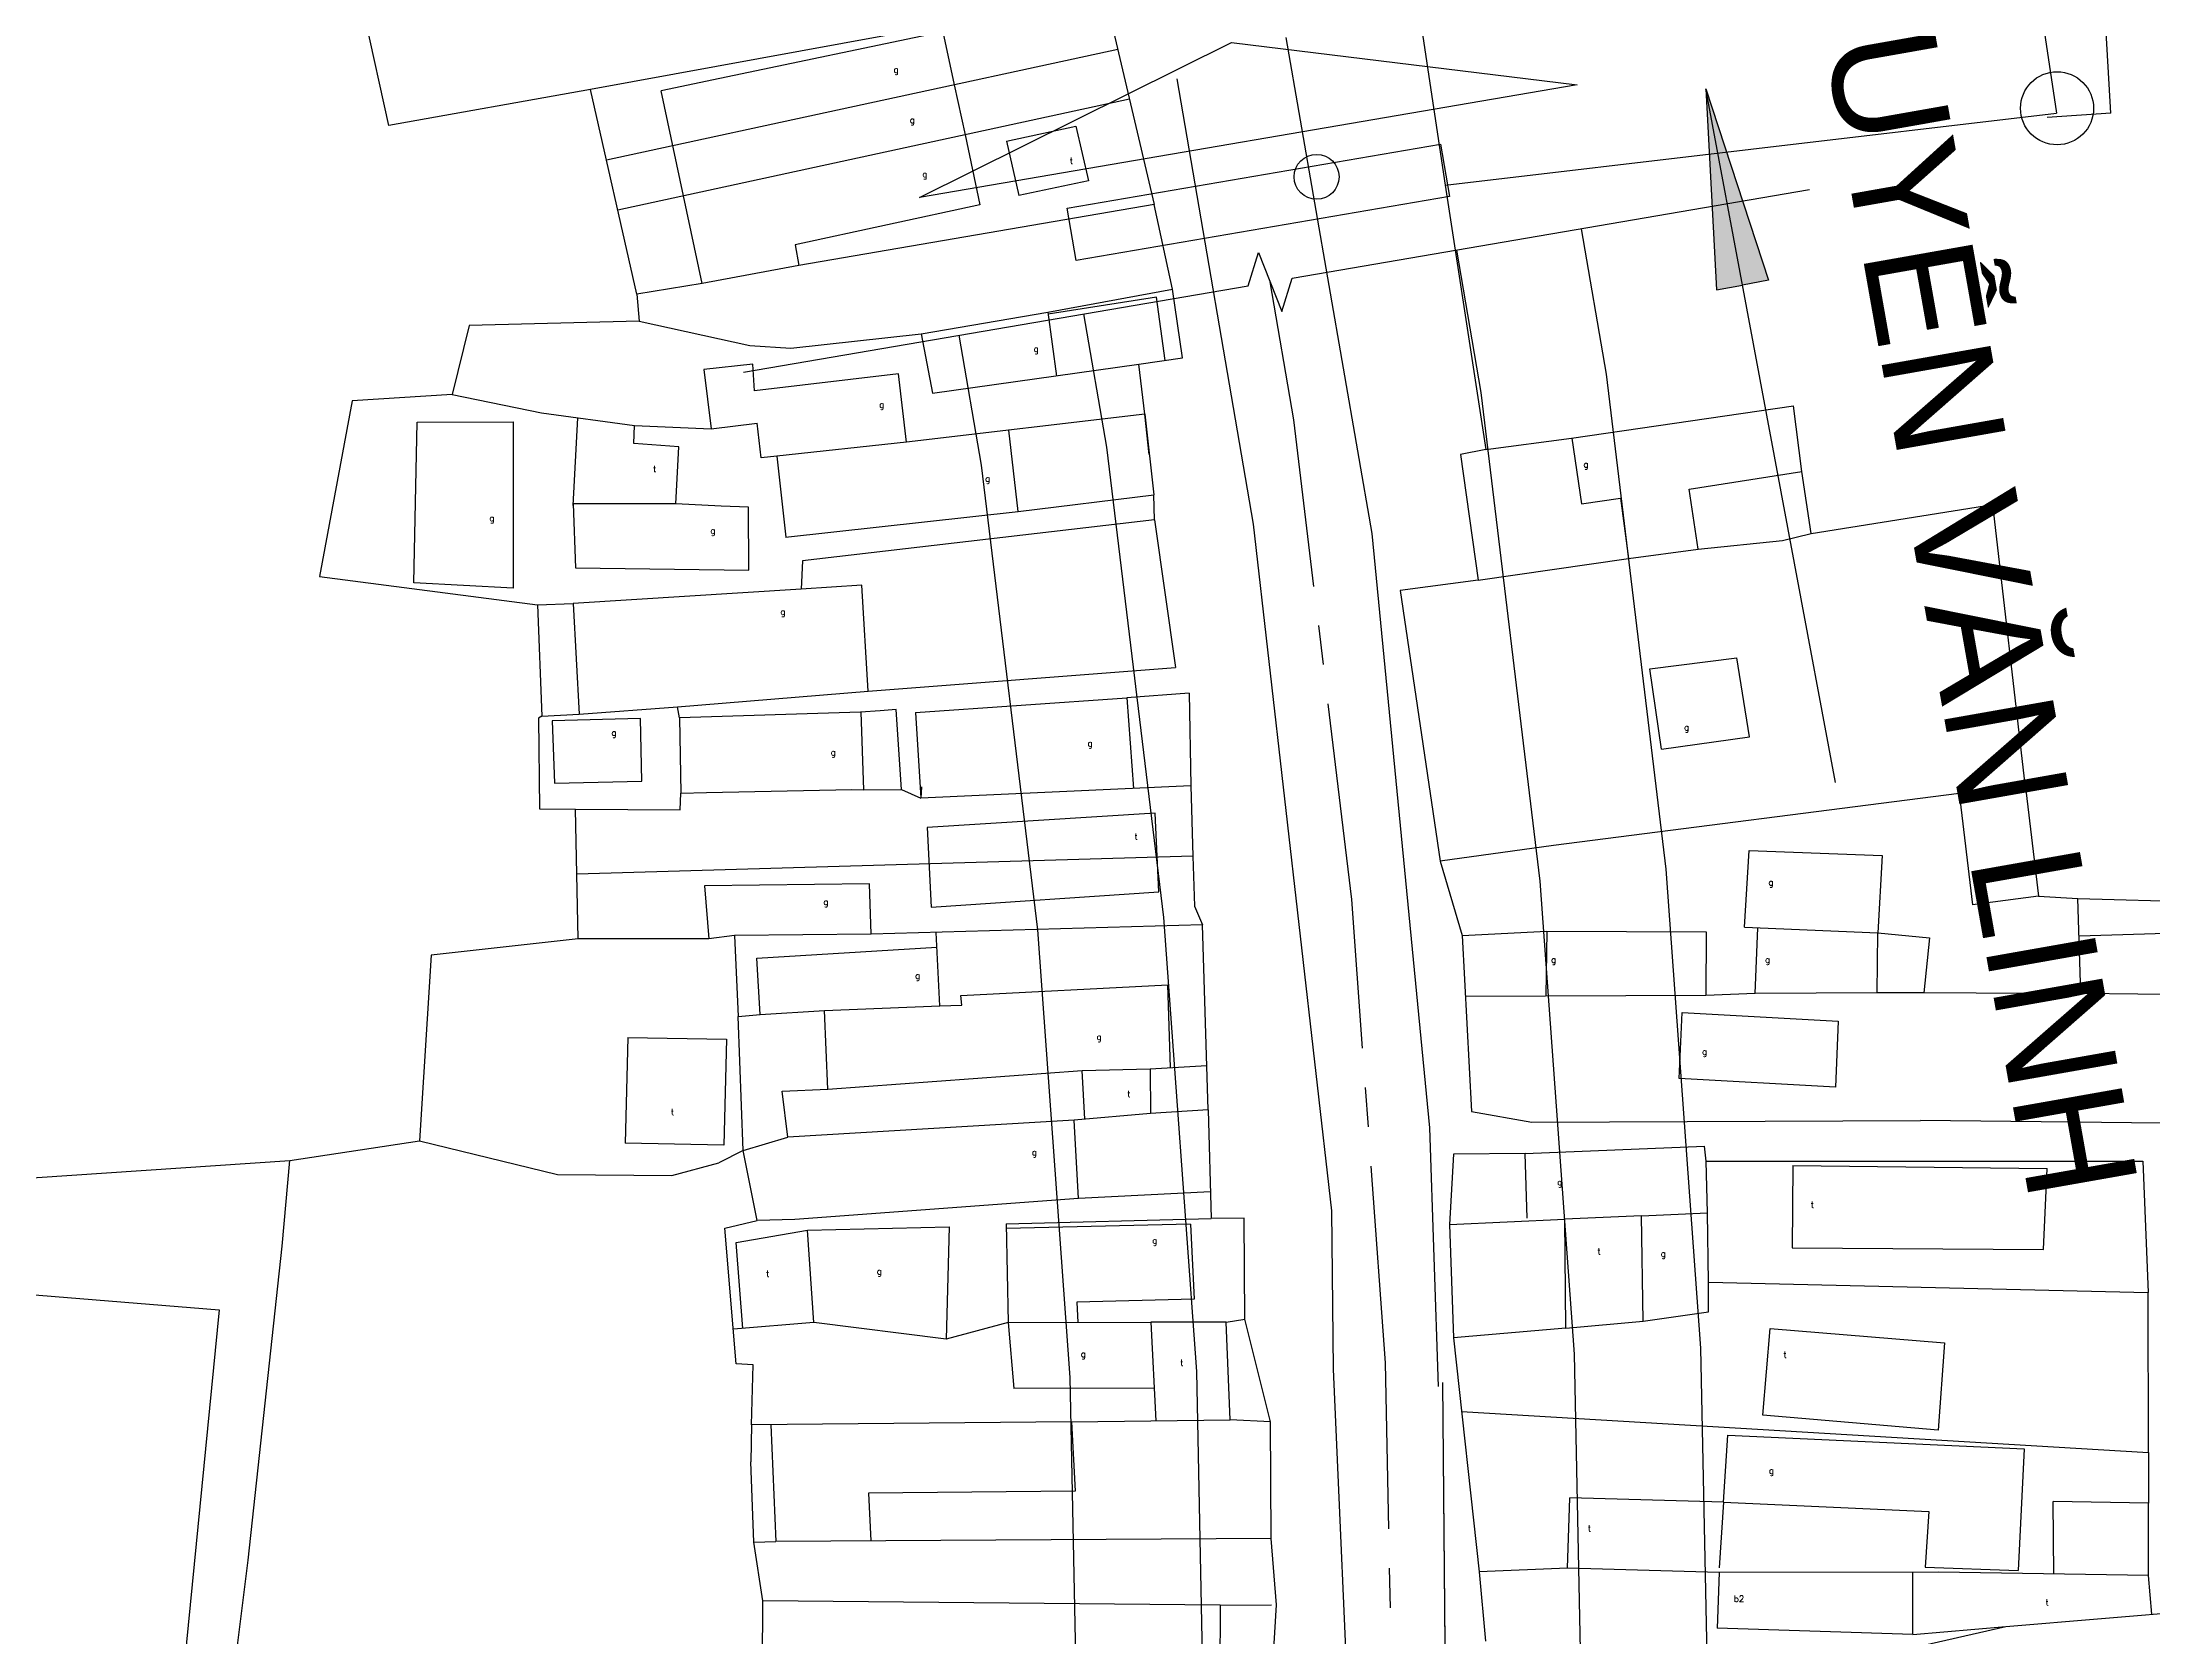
# Model space of a CAD drawing. Extents: x 597626 to 599942, y 1182063 to 1183198.
# Drawn here: x 598734.1 to 598868, y 1182738.6 to 1182839.8 of the extents above; entities that cross this region are included whole.
import ezdxf
from ezdxf.enums import TextEntityAlignment as Align

# ---------------------------------------------------------------- set-up
doc = ezdxf.new("R2010")
doc.units = 0
doc.header["$MEASUREMENT"] = 0
doc.linetypes.add('CENTER', pattern=[2, 1.25, -0.25, 0.25, -0.25])
doc.layers.get('0').update_dxf_attribs({"linetype": 'CONTINUOUS'})
for name, color, linetype in [('2', 2, 'CONTINUOUS'), ('HIENTRANG', 8, 'CONTINUOUS'), ('LE-TRONG', 6, 'CONTINUOUS'), ('NET-LENGOAI', 5, 'CONTINUOUS'), ('NET-LETRONG', 6, 'CONTINUOUS'), ('NET-TIM', 2, 'CENTER'), ('TEXT-DUONG', 7, 'CONTINUOUS')]:
    doc.layers.add(name, color=color, linetype=linetype)
doc.styles.add('TXT', font='txt.shx')
doc.styles.add('VHEL-B', font='VHELVEB.TTF')

msp = doc.modelspace()

# ---------------------------------------------------------------- hatches: boundary and pattern name
at = {"layer": '2', "linetype": 'CONTINUOUS'}
h = msp.add_hatch(color=256, dxfattribs=at)
h.paths.add_polyline_path([(598841.892, 1182824.445), (598843.535, 1182824.751), (598839.57, 1182836.884)])
h.paths.add_polyline_path([(598840.248, 1182824.138), (598841.892, 1182824.445), (598839.57, 1182836.884)])

# ---------------------------------------------------------------- linework, layer by layer
at = {"color": 0}
msp.add_lwpolyline([(598778.561, 1182818.918), (598810.558, 1182824.404), (598811.198, 1182826.519), (598812.695, 1182822.765), (598813.334, 1182824.88), (598846.138, 1182830.504)], dxfattribs=at)
at = {"layer": '2', "ltscale": 0.05}
for points in [[(598847.781, 1182792.888), (598839.57, 1182836.884)], [(598839.57, 1182836.884), (598843.535, 1182824.751), (598841.892, 1182824.445)], [(598839.57, 1182836.884), (598840.248, 1182824.138), (598841.892, 1182824.445)]]:
    msp.add_lwpolyline(points, dxfattribs=at)
at = {"layer": 'HIENTRANG', "linetype": 'CONTINUOUS'}
for p, q in [((598860.32, 1182845.24), (598861.81, 1182835.35)), ((598865.24, 1182835.34), (598864.7, 1182844.68)), ((598801.48, 1182842.82), (598768.85, 1182836.86)), ((598801.48, 1182842.82), (598804.6, 1182829.56)), ((598756.06, 1182834.56), (598754.56, 1182841.38)), ((598791.2, 1182840.5), (598777.06, 1182837.55)), ((598791.2, 1182840.5), (598791.9, 1182837.14)), ((598821.56, 1182840.64), (598823.04, 1182830.79)), ((598802.29, 1182839.39), (598769.87, 1182832.36)), ((598777.06, 1182837.55), (598773.34, 1182836.77)), ((598791.9, 1182837.14), (598792.6, 1182833.98)), ((598768.85, 1182836.86), (598756.06, 1182834.56)), ((598771.79, 1182823.86), (598768.85, 1182836.86)), ((598803.03, 1182836.24), (598770.58, 1182829.2)), ((598774.74, 1182830.1), (598773.34, 1182836.77)), ((598795.23, 1182833.58), (598799.62, 1182834.52)), ((598799.62, 1182834.52), (598800.42, 1182831.05)), ((598823.04, 1182830.79), (598861.81, 1182835.35)), ((598865.24, 1182835.34), (598861.21, 1182835.08)), ((598792.6, 1182833.98), (598793.53, 1182829.54)), ((598795.23, 1182833.58), (598796.02, 1182830.12)), ((598800.42, 1182831.05), (598796.02, 1182830.12)), ((598823.04, 1182830.79), (598825.63, 1182814.01)), ((598775.94, 1182824.55), (598774.74, 1182830.1)), ((598793.53, 1182829.54), (598781.82, 1182827)), ((598804.6, 1182829.56), (598782.06, 1182825.69)), ((598805.76, 1182824.18), (598804.6, 1182829.56)), ((598781.82, 1182827), (598782.06, 1182825.69)), ((598782.06, 1182825.69), (598775.94, 1182824.55)), ((598775.94, 1182824.55), (598771.79, 1182823.86)), ((598771.79, 1182823.86), (598771.94, 1182822.15)), ((598797.84, 1182822.72), (598805.76, 1182824.18)), ((598804.74, 1182823.68), (598797.86, 1182822.61)), ((598805.29, 1182819.66), (598804.74, 1182823.68)), ((598806.39, 1182819.82), (598805.76, 1182824.18)), ((598789.81, 1182821.36), (598797.84, 1182822.72)), ((598797.84, 1182822.72), (598798.4, 1182818.66)), ((598761.16, 1182821.89), (598760.09, 1182817.5)), ((598771.94, 1182822.15), (598761.16, 1182821.89)), ((598771.94, 1182822.15), (598778.96, 1182820.61)), ((598781.56, 1182820.44), (598789.81, 1182821.36)), ((598789.82, 1182821.36), (598790.53, 1182817.58)), ((598778.96, 1182820.61), (598781.56, 1182820.44)), ((598803.62, 1182819.43), (598806.39, 1182819.82)), ((598779.14, 1182819.43), (598776.04, 1182819.08)), ((598776.04, 1182819.08), (598776.5, 1182815.32)), ((598779.25, 1182817.74), (598779.14, 1182819.43)), ((598788.38, 1182818.82), (598779.25, 1182817.74)), ((598788.88, 1182814.49), (598788.38, 1182818.82)), ((598790.53, 1182817.58), (598803.62, 1182819.43)), ((598803.99, 1182816.25), (598803.62, 1182819.43)), ((598753.75, 1182817.1), (598751.67, 1182805.96)), ((598760.08, 1182817.51), (598753.75, 1182817.1)), ((598760.08, 1182817.51), (598765.75, 1182816.34)), ((598757.65, 1182805.56), (598757.86, 1182815.74)), ((598757.86, 1182815.74), (598763.94, 1182815.77)), ((598763.94, 1182815.77), (598763.94, 1182805.22)), ((598765.75, 1182816.34), (598771.65, 1182815.54)), ((598767.76, 1182810.46), (598768.05, 1182816.03)), ((598771.6, 1182814.4), (598771.65, 1182815.54)), ((598771.65, 1182815.54), (598776.5, 1182815.32)), ((598776.5, 1182815.32), (598779.42, 1182815.68)), ((598779.68, 1182813.49), (598779.42, 1182815.68)), ((598803.99, 1182816.25), (598788.88, 1182814.49)), ((598803.99, 1182816.25), (598804.58, 1182811.14)), ((598804.28, 1182813.7), (598803.99, 1182816.25)), ((598831.06, 1182814.74), (598845.13, 1182816.79)), ((598845.66, 1182812.62), (598845.13, 1182816.79)), ((598774.46, 1182814.18), (598771.6, 1182814.4)), ((598774.27, 1182810.58), (598774.46, 1182814.18)), ((598788.88, 1182814.48), (598780.66, 1182813.6)), ((598795.96, 1182810.09), (598795.37, 1182815.25)), ((598825.63, 1182814.01), (598831.06, 1182814.74)), ((598831.07, 1182814.74), (598831.68, 1182810.57)), ((598780.66, 1182813.6), (598779.68, 1182813.49)), ((598780.66, 1182813.6), (598781.23, 1182808.46)), ((598825.63, 1182814.01), (598824.02, 1182813.7)), ((598824.02, 1182813.7), (598825.13, 1182805.72)), ((598838.52, 1182811.49), (598845.66, 1182812.62)), ((598846.24, 1182808.69), (598845.66, 1182812.62)), ((598774.27, 1182810.58), (598767.75, 1182810.56)), ((598767.75, 1182810.56), (598767.9, 1182806.51)), ((598777.13, 1182810.42), (598774.27, 1182810.58)), ((598778.87, 1182810.36), (598777.13, 1182810.42)), ((598778.9, 1182806.37), (598778.87, 1182810.36)), ((598795.96, 1182810.09), (598804.58, 1182811.14)), ((598804.62, 1182809.55), (598804.58, 1182811.14)), ((598831.68, 1182810.57), (598834.15, 1182810.92)), ((598834.15, 1182810.92), (598834.66, 1182807.11)), ((598839.09, 1182807.7), (598838.52, 1182811.49)), ((598846.24, 1182808.69), (598857.76, 1182810.52)), ((598859.82, 1182792.77), (598857.76, 1182810.52)), ((598781.22, 1182808.46), (598795.96, 1182810.09)), ((598804.62, 1182809.55), (598782.3, 1182806.96)), ((598804.62, 1182809.55), (598805.94, 1182800.19)), ((598834.66, 1182807.11), (598839.09, 1182807.7)), ((598839.09, 1182807.7), (598844.43, 1182808.25)), ((598844.43, 1182808.25), (598846.24, 1182808.69)), ((598767.9, 1182806.51), (598778.9, 1182806.37)), ((598782.3, 1182806.96), (598782.22, 1182805.16)), ((598825.13, 1182805.72), (598834.66, 1182807.11)), ((598751.67, 1182805.96), (598765.49, 1182804.16)), ((598763.94, 1182805.22), (598757.65, 1182805.56)), ((598782.22, 1182805.16), (598767.75, 1182804.24)), ((598786.06, 1182805.42), (598782.22, 1182805.16)), ((598786.46, 1182798.69), (598786.06, 1182805.42)), ((598825.13, 1182805.72), (598820.18, 1182805.08)), ((598820.18, 1182805.08), (598822.72, 1182787.91)), ((598765.49, 1182804.16), (598767.75, 1182804.24)), ((598765.49, 1182804.16), (598765.76, 1182797.11)), ((598767.75, 1182804.24), (598768.14, 1182797.22)), ((598836.01, 1182800.11), (598841.54, 1182800.8)), ((598842.33, 1182795.8), (598841.54, 1182800.8)), ((598786.46, 1182798.69), (598805.94, 1182800.19)), ((598836.76, 1182795), (598836.01, 1182800.11)), ((598774.37, 1182797.7), (598786.46, 1182798.69)), ((598789.45, 1182797.33), (598802.86, 1182798.26)), ((598806.82, 1182798.56), (598802.86, 1182798.26)), ((598802.86, 1182798.26), (598803.28, 1182792.52)), ((598806.82, 1182798.56), (598806.92, 1182792.69)), ((598765.76, 1182797.11), (598765.56, 1182796.98)), ((598765.56, 1182796.98), (598765.62, 1182791.22)), ((598765.76, 1182797.11), (598768.14, 1182797.22)), ((598772.03, 1182796.95), (598766.43, 1182796.8)), ((598766.43, 1182796.8), (598766.58, 1182792.86)), ((598768.14, 1182797.22), (598774.37, 1182797.7)), ((598772.11, 1182792.97), (598772.03, 1182796.95)), ((598774.49, 1182796.99), (598774.37, 1182797.7)), ((598785.98, 1182797.36), (598774.49, 1182796.99)), ((598774.5, 1182796.99), (598774.58, 1182792.21)), ((598787.22, 1182797.45), (598785.98, 1182797.36)), ((598785.99, 1182797.36), (598786.16, 1182792.42)), ((598788.24, 1182797.53), (598787.22, 1182797.45)), ((598788.58, 1182792.45), (598788.24, 1182797.53)), ((598789.45, 1182797.33), (598789.8, 1182791.91)), ((598836.76, 1182795), (598842.33, 1182795.8)), ((598766.58, 1182792.86), (598772.11, 1182792.97)), ((598855.63, 1182792.22), (598859.82, 1182792.77)), ((598859.82, 1182792.77), (598860.67, 1182785.68)), ((598774.54, 1182791.16), (598774.58, 1182792.21)), ((598774.58, 1182792.21), (598776.2, 1182792.27)), ((598776.2, 1182792.27), (598785.43, 1182792.45)), ((598785.43, 1182792.45), (598786.16, 1182792.42)), ((598786.16, 1182792.42), (598788.58, 1182792.45)), ((598788.58, 1182792.45), (598789.8, 1182791.91)), ((598806.92, 1182792.69), (598789.8, 1182791.91)), ((598789.84, 1182792.62), (598789.8, 1182791.91)), ((598806.92, 1182792.69), (598807.05, 1182788.22)), ((598829.9, 1182788.91), (598855.63, 1182792.22)), ((598855.63, 1182792.22), (598856.48, 1182785.13)), ((598765.62, 1182791.22), (598767.9, 1182791.2)), ((598767.98, 1182787.09), (598767.9, 1182791.2)), ((598767.9, 1182791.2), (598774.54, 1182791.16)), ((598804.66, 1182790.94), (598790.2, 1182790.04)), ((598804.89, 1182785.97), (598804.66, 1182790.94)), ((598790.2, 1182790.04), (598790.45, 1182784.99)), ((598822.72, 1182787.92), (598829.9, 1182788.91)), ((598807.05, 1182788.22), (598767.98, 1182787.09)), ((598807.05, 1182788.22), (598807.14, 1182785.05)), ((598822.72, 1182787.91), (598824.12, 1182783.2)), ((598842.02, 1182783.71), (598842.31, 1182788.58)), ((598842.31, 1182788.58), (598850.74, 1182788.26)), ((598850.74, 1182788.26), (598850.48, 1182783.36)), ((598768.06, 1182782.98), (598767.98, 1182787.09)), ((598786.55, 1182786.47), (598776.08, 1182786.33)), ((598776.08, 1182786.33), (598776.36, 1182782.98)), ((598786.64, 1182783.27), (598786.55, 1182786.47)), ((598790.45, 1182784.99), (598804.89, 1182785.97)), ((598807.14, 1182785.05), (598807.66, 1182783.87)), ((598860.67, 1182785.68), (598856.48, 1182785.13)), ((598860.67, 1182785.68), (598863.16, 1182785.54)), ((598863.34, 1182779.51), (598863.16, 1182785.54)), ((598863.16, 1182785.54), (598885.04, 1182784.91)), ((598807.66, 1182783.87), (598786.64, 1182783.27)), ((598791.01, 1182778.72), (598790.77, 1182783.39)), ((598808.02, 1182772.14), (598807.66, 1182783.87)), ((598824.12, 1182783.2), (598829.48, 1182783.47)), ((598829.48, 1182783.47), (598829.42, 1182779.36)), ((598829.48, 1182783.47), (598839.6, 1182783.43)), ((598839.6, 1182783.43), (598839.56, 1182779.38)), ((598842.02, 1182783.71), (598850.48, 1182783.36)), ((598842.69, 1182779.52), (598842.86, 1182783.68)), ((598880.74, 1182783.67), (598863.23, 1182783.15)), ((598768.06, 1182782.98), (598758.74, 1182781.95)), ((598776.36, 1182782.98), (598768.06, 1182782.98)), ((598777.99, 1182783.2), (598776.36, 1182782.98)), ((598786.64, 1182783.27), (598777.99, 1182783.2)), ((598777.99, 1182783.2), (598778.21, 1182778.06)), ((598779.39, 1182781.76), (598790.82, 1182782.45)), ((598824.12, 1182783.2), (598824.72, 1182772.03)), ((598850.43, 1182779.56), (598850.48, 1182783.36)), ((598850.48, 1182783.36), (598853.76, 1182783.05)), ((598853.76, 1182783.05), (598853.39, 1182779.56)), ((598758.74, 1182781.95), (598758.02, 1182770.17)), ((598779.6, 1182778.18), (598779.39, 1182781.76)), ((598792.33, 1182779.39), (598805.46, 1182780.06)), ((598792.39, 1182778.78), (598792.33, 1182779.39)), ((598805.63, 1182774.81), (598805.46, 1182780.06)), ((598839.56, 1182779.38), (598824.33, 1182779.33)), ((598842.69, 1182779.52), (598839.57, 1182779.38)), ((598850.43, 1182779.56), (598842.69, 1182779.52)), ((598853.39, 1182779.56), (598850.43, 1182779.56)), ((598863.34, 1182779.5), (598853.39, 1182779.56)), ((598870.57, 1182779.43), (598863.34, 1182779.51)), ((598778.21, 1182778.06), (598779.6, 1182778.18)), ((598778.53, 1182769.56), (598778.21, 1182778.06)), ((598779.6, 1182778.18), (598783.68, 1182778.43)), ((598783.68, 1182778.43), (598791.01, 1182778.72)), ((598783.89, 1182773.45), (598783.68, 1182778.43)), ((598791.01, 1182778.72), (598792.39, 1182778.78)), ((598837.88, 1182774.12), (598838.06, 1182778.3)), ((598838.06, 1182778.3), (598847.97, 1182777.76)), ((598771.23, 1182776.72), (598771.05, 1182770.01)), ((598771.23, 1182776.72), (598777.48, 1182776.61)), ((598847.97, 1182777.76), (598847.8, 1182773.56)), ((598777.48, 1182776.61), (598777.3, 1182769.9)), ((598783.89, 1182773.45), (598800.03, 1182774.62)), ((598800.03, 1182774.62), (598804.34, 1182774.74)), ((598800.2, 1182771.53), (598800.03, 1182774.62)), ((598804.34, 1182774.74), (598807.93, 1182774.94)), ((598804.34, 1182774.74), (598804.36, 1182771.9)), ((598847.8, 1182773.56), (598837.88, 1182774.12)), ((598781.01, 1182773.32), (598783.89, 1182773.45)), ((598781.36, 1182770.4), (598781.01, 1182773.32)), ((598799.51, 1182771.47), (598781.36, 1182770.4)), ((598804.36, 1182771.9), (598799.51, 1182771.47)), ((598799.8, 1182766.5), (598799.51, 1182771.47)), ((598808.02, 1182772.14), (598804.36, 1182771.9)), ((598808.02, 1182772.14), (598808.21, 1182765.24)), ((598824.72, 1182772.03), (598828.53, 1182771.36)), ((598828.53, 1182771.36), (598853.18, 1182771.46)), ((598870.39, 1182771.26), (598853.18, 1182771.46)), ((598749.78, 1182768.91), (598758.02, 1182770.17)), ((598758.02, 1182770.17), (598766.75, 1182768.02)), ((598777.3, 1182769.9), (598771.05, 1182770.01)), ((598778.53, 1182769.56), (598781.36, 1182770.4)), ((598700.67, 1182765.62), (598749.78, 1182768.91)), ((598749.3, 1182763.48), (598749.78, 1182768.91)), ((598774, 1182767.96), (598776.98, 1182768.77)), ((598778.53, 1182769.56), (598776.98, 1182768.77)), ((598779.43, 1182765.11), (598778.53, 1182769.56)), ((598823.58, 1182769.33), (598823.31, 1182764.86)), ((598828.12, 1182769.37), (598823.58, 1182769.33)), ((598828.12, 1182769.37), (598839.49, 1182769.82)), ((598828.24, 1182765.26), (598828.12, 1182769.37)), ((598839.6, 1182768.88), (598839.49, 1182769.82)), ((598839.68, 1182765.6), (598839.6, 1182768.88)), ((598839.6, 1182768.88), (598867.27, 1182768.87)), ((598867.27, 1182768.87), (598867.62, 1182760.55)), ((598766.76, 1182768.03), (598774, 1182767.96)), ((598845.08, 1182768.6), (598845.04, 1182763.37)), ((598845.08, 1182768.6), (598861.21, 1182768.41)), ((598860.98, 1182763.27), (598861.21, 1182768.41)), ((598799.8, 1182766.5), (598781.8, 1182765.17)), ((598808.16, 1182766.94), (598799.8, 1182766.5)), ((598777.38, 1182764.62), (598779.43, 1182765.11)), ((598781.8, 1182765.17), (598779.43, 1182765.11)), ((598782.61, 1182764.49), (598791.6, 1182764.72)), ((598791.6, 1182764.72), (598791.4, 1182757.58)), ((598795.2, 1182764.91), (598808.21, 1182765.24)), ((598795.2, 1182764.9), (598795.33, 1182758.64)), ((598806.89, 1182764.88), (598795.21, 1182764.6)), ((598806.89, 1182764.88), (598807.12, 1182760.12)), ((598810.29, 1182765.26), (598808.21, 1182765.24)), ((598810.34, 1182758.86), (598810.29, 1182765.26)), ((598823.31, 1182764.86), (598830.62, 1182765.19)), ((598823.31, 1182764.86), (598823.56, 1182757.67)), ((598835.5, 1182765.41), (598830.62, 1182765.19)), ((598830.7, 1182758.29), (598830.62, 1182765.19)), ((598835.5, 1182765.41), (598839.68, 1182765.6)), ((598835.59, 1182758.72), (598835.5, 1182765.41)), ((598839.74, 1182761.21), (598839.68, 1182765.6)), ((598747.15, 1182743.56), (598749.3, 1182763.48)), ((598778.09, 1182756.02), (598777.38, 1182764.62)), ((598778.09, 1182763.72), (598782.61, 1182764.49)), ((598778.52, 1182758.26), (598778.09, 1182763.72)), ((598783.02, 1182758.64), (598782.61, 1182764.49)), ((598845.04, 1182763.37), (598860.98, 1182763.27)), ((598710.55, 1182762.26), (598745.3, 1182759.44)), ((598839.74, 1182761.21), (598867.62, 1182760.55)), ((598839.74, 1182759.31), (598839.74, 1182761.21)), ((598745.3, 1182759.44), (598742.84, 1182734.26)), ((598807.12, 1182760.12), (598799.69, 1182759.94)), ((598799.69, 1182759.94), (598799.76, 1182758.65)), ((598835.59, 1182758.72), (598839.74, 1182759.31)), ((598867.63, 1182750.39), (598867.62, 1182760.55)), ((598783.02, 1182758.64), (598777.91, 1182758.21)), ((598791.4, 1182757.58), (598783.02, 1182758.64)), ((598795.33, 1182758.64), (598791.4, 1182757.58)), ((598795.33, 1182758.64), (598804.39, 1182758.66)), ((598795.33, 1182758.64), (598795.7, 1182754.45)), ((598809.16, 1182758.67), (598804.39, 1182758.66)), ((598804.39, 1182758.66), (598804.7, 1182752.41)), ((598809.16, 1182758.67), (598810.34, 1182758.86)), ((598809.4, 1182752.46), (598809.16, 1182758.67)), ((598811.96, 1182752.34), (598810.34, 1182758.86)), ((598830.7, 1182758.29), (598823.56, 1182757.67)), ((598830.7, 1182758.29), (598835.59, 1182758.72)), ((598843.18, 1182752.76), (598843.65, 1182758.27)), ((598843.65, 1182758.27), (598854.71, 1182757.36)), ((598823.56, 1182757.67), (598825.19, 1182742.82)), ((598854.71, 1182757.36), (598854.31, 1182751.82)), ((598779.16, 1182755.95), (598778.09, 1182756.02)), ((598779.07, 1182752.15), (598779.16, 1182755.96)), ((598804.6, 1182754.47), (598795.7, 1182754.45)), ((598823.11, 1182731.12), (598822.89, 1182754.84)), ((598824.07, 1182752.99), (598867.63, 1182750.39)), ((598854.31, 1182751.82), (598843.18, 1182752.76)), ((598779.07, 1182752.15), (598779.02, 1182749.8)), ((598799.36, 1182752.35), (598779.07, 1182752.15)), ((598780.28, 1182752.16), (598780.6, 1182744.76)), ((598799.36, 1182752.35), (598809.4, 1182752.46)), ((598799.36, 1182752.35), (598799.58, 1182747.94)), ((598811.96, 1182752.34), (598809.4, 1182752.46)), ((598812, 1182744.94), (598811.96, 1182752.34)), ((598840.68, 1182747.25), (598840.96, 1182751.49)), ((598840.96, 1182751.49), (598859.76, 1182750.64)), ((598859.76, 1182750.64), (598859.37, 1182742.92)), ((598867.63, 1182750.39), (598867.63, 1182747.19)), ((598779.2, 1182744.7), (598779.02, 1182749.8)), ((598799.58, 1182747.94), (598786.48, 1182747.81)), ((598786.48, 1182747.81), (598786.63, 1182744.79)), ((598830.8, 1182743.06), (598830.94, 1182747.53)), ((598840.68, 1182747.25), (598830.94, 1182747.53)), ((598840.68, 1182747.25), (598840.42, 1182743.09)), ((598840.68, 1182747.25), (598853.71, 1182746.66)), ((598861.64, 1182742.69), (598861.6, 1182747.28)), ((598867.63, 1182747.19), (598861.6, 1182747.28)), ((598853.71, 1182746.66), (598853.48, 1182743.12)), ((598867.64, 1182742.6), (598867.63, 1182747.19)), ((598779.2, 1182744.7), (598780.6, 1182744.76)), ((598779.78, 1182740.98), (598779.2, 1182744.7)), ((598812, 1182744.94), (598780.6, 1182744.76)), ((598812.34, 1182740.74), (598812, 1182744.94)), ((598744.93, 1182725.91), (598747.15, 1182743.56)), ((598830.8, 1182743.06), (598825.19, 1182742.82)), ((598825.19, 1182742.82), (598825.59, 1182738.43)), ((598840.42, 1182742.78), (598830.8, 1182743.06)), ((598840.42, 1182742.78), (598840.29, 1182739.25)), ((598854.32, 1182742.81), (598840.42, 1182742.78)), ((598852.7, 1182738.86), (598852.69, 1182742.81)), ((598853.48, 1182743.12), (598859.37, 1182742.92)), ((598867.64, 1182742.6), (598854.32, 1182742.81)), ((598867.85, 1182740.14), (598867.64, 1182742.6)), ((598779.76, 1182736.94), (598779.78, 1182740.98)), ((598808.78, 1182740.71), (598779.78, 1182740.98)), ((598808.78, 1182740.71), (598808.76, 1182736.52)), ((598808.78, 1182740.71), (598812.03, 1182740.74)), ((598812.09, 1182736.52), (598812.34, 1182740.74)), ((598852.7, 1182738.86), (598840.29, 1182739.25)), ((598850.52, 1182737.53), (598858.58, 1182739.36)), ((598852.7, 1182738.86), (598858.58, 1182739.36)), ((598858.58, 1182739.36), (598870.73, 1182740.38))]:
    msp.add_line(p, q, dxfattribs=at)
for points in [[(598822.62, 1182754.59), (598822.06, 1182770.99), (598818.41, 1182808.68), (598812.96, 1182840.14)], [(598806.02, 1182837.52), (598810.87, 1182809.27), (598815.84, 1182765.72), (598815.95, 1182755.68), (598817.07, 1182730.26)]]:
    msp.add_lwpolyline(points, dxfattribs=at)
at = {"layer": 'HIENTRANG', "linetype": 'CONTINUOUS', "flags": 128}
for points in [[(598822.62, 1182754.59), (598822.06, 1182770.99), (598818.41, 1182808.68), (598812.96, 1182840.14)], [(598806.02, 1182837.52), (598810.87, 1182809.27), (598815.84, 1182765.72), (598815.95, 1182755.68), (598817.07, 1182730.26)], [(598823.11, 1182731.12), (598822.89, 1182754.84)]]:
    msp.add_lwpolyline(points, dxfattribs=at)
at = {"layer": 'HIENTRANG', "linetype": 'CONTINUOUS'}
for centre, radius in [((598861.84, 1182835.66), 2.316), ((598814.89, 1182831.31), 1.424)]:
    msp.add_circle(centre, radius, dxfattribs=at)
at = {"layer": 'LE-TRONG', "linetype": 'CONTINUOUS', "flags": 128}
for points in [[(598789.72, 1182830.002), (598809.488, 1182839.84), (598831.405, 1182837.149), (598789.72, 1182830.002)], [(598799.653, 1182826.01), (598799.084, 1182829.33), (598822.739, 1182833.385), (598823.308, 1182830.066), (598799.653, 1182826.01)]]:
    msp.add_lwpolyline(points, dxfattribs=at)
at = {"layer": 'NET-LENGOAI', "linetype": 'CONTINUOUS', "ltscale": 20, "flags": 128}
for points in [[(598830.831, 1182708.147), (598831.872, 1182725.315), (598831.247, 1182756.64), (598829.072, 1182786.634), (598825.322, 1182817.641), (598823.774, 1182826.67)], [(598800.119, 1182822.614), (598801.566, 1182814.17), (598805.176, 1182784.323), (598807.265, 1182755.532), (598807.858, 1182725.802), (598806.914, 1182710.241)]]:
    msp.add_lwpolyline(points, dxfattribs=at)
at = {"layer": 'NET-LETRONG', "ltscale": 0.05}
for points in [[(598831.659, 1182828.022), (598833.24, 1182818.798), (598837.037, 1182787.404), (598839.241, 1182757.01), (598839.877, 1182725.152), (598838.668, 1182705.21)], [(598798.809, 1182708.743), (598799.853, 1182725.965), (598799.27, 1182755.163), (598797.211, 1182783.553), (598793.648, 1182813.013), (598792.234, 1182821.262)]]:
    msp.add_lwpolyline(points, dxfattribs=at)
at = {"layer": 'NET-TIM', "ltscale": 10}
msp.add_lwpolyline([(598818.946, 1182710.405), (598819.865, 1182725.558), (598819.256, 1182756.086), (598817.124, 1182785.479), (598813.444, 1182815.906), (598811.946, 1182824.642)], dxfattribs=at)

# ---------------------------------------------------------------- texts
at = {"layer": 'HIENTRANG', "linetype": 'CONTINUOUS', "style": 'TXT'}
for s, p in [('g', (598788.23, 1182838.05)), ('g', (598789.26, 1182834.85)), ('t', (598799.34, 1182832.33)), ('g', (598790.05, 1182831.42)), ('g', (598797.11, 1182820.34)), ('g', (598787.32, 1182816.8)), ('t', (598772.92, 1182812.79)), ('g', (598831.97, 1182813.01)), ('g', (598794.04, 1182812.11)), ('g', (598762.6, 1182809.6)), ('g', (598776.61, 1182808.8)), ('g', (598781.05, 1182803.66)), ('g', (598770.34, 1182796)), ('g', (598800.53, 1182795.32)), ('g', (598838.35, 1182796.33)), ('g', (598784.24, 1182794.75)), ('t', (598803.45, 1182789.47)), ('g', (598843.7, 1182786.5)), ('g', (598783.78, 1182785.26)), ('g', (598789.6, 1182780.58)), ('g', (598829.92, 1182781.59)), ('g', (598843.48, 1182781.59)), ('g', (598801.1, 1182776.7)), ('g', (598839.49, 1182775.76)), ('t', (598802.99, 1182773.14)), ('t', (598774.05, 1182771.99)), ('g', (598797, 1182769.38)), ('g', (598830.31, 1182767.48)), ('t', (598846.32, 1182766.12)), ('g', (598804.63, 1182763.78)), ('t', (598832.8, 1182763.16)), ('g', (598836.87, 1182762.94)), ('t', (598780.09, 1182761.74)), ('g', (598787.17, 1182761.82)), ('g', (598800.1, 1182756.58)), ('t', (598844.59, 1182756.61)), ('t', (598806.34, 1182756.09)), ('g', (598843.73, 1182749.18)), ('t', (598832.19, 1182745.59)), ('b2', (598841.67, 1182741.12)), ('t', (598861.21, 1182740.89))]:
    msp.add_text(s, height=0.4, dxfattribs=at).set_placement(p, align=Align.MIDDLE)
at = {"layer": 'TEXT-DUONG', "style": 'VHEL-B'}
msp.add_text('ÑI NGUYEÃN VAÊN LINH', height=7, rotation=280.02506, dxfattribs=at).set_placement((598842.354, 1182866.701))

doc.saveas('drawing.dxf')
